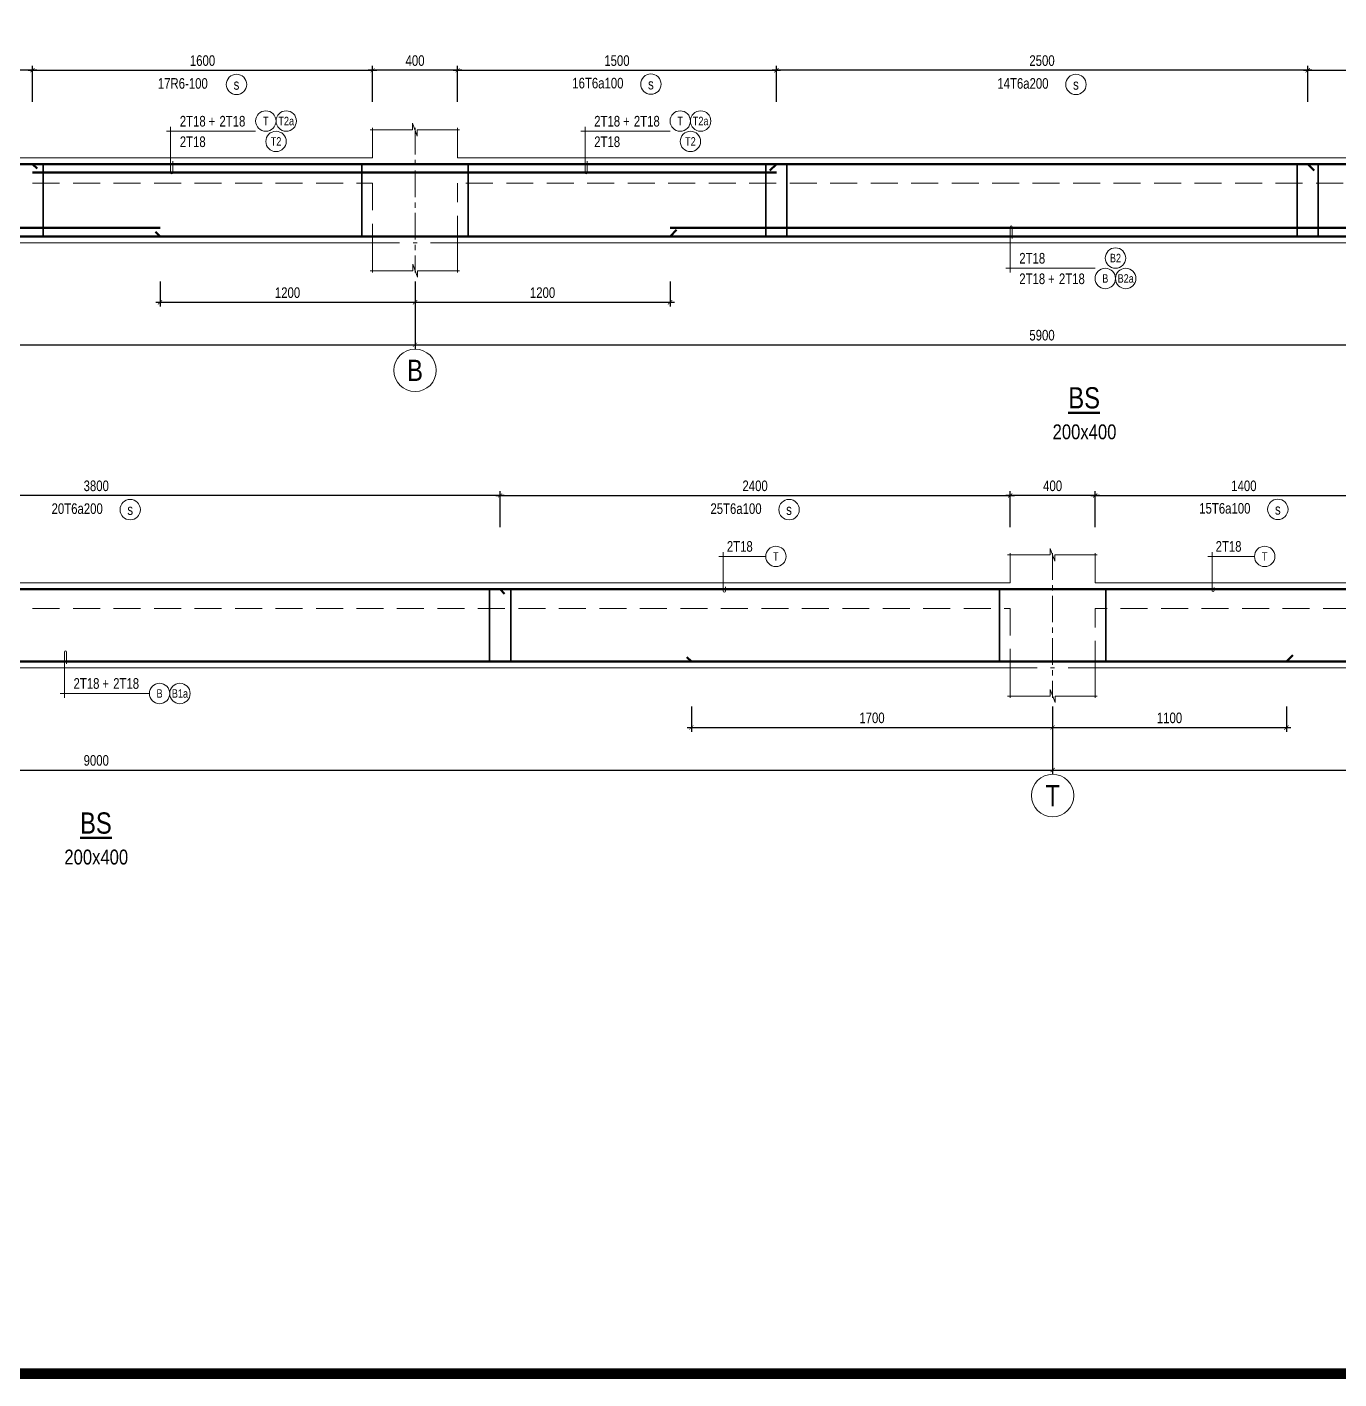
# Model space of a CAD drawing. Header units: millimetres. Extents: x 925681 to 1410834, y 71669 to 296428.
# Drawn here: x 1040936 to 1047109, y 255104 to 261463 of the extents above; entities that cross this region are included whole.
import ezdxf
from ezdxf.enums import TextEntityAlignment as Align

# ---------------------------------------------------------------- set-up
doc = ezdxf.new("R2010")
doc.units = ezdxf.units.MM
doc.header["$LTSCALE"] = 100
doc.linetypes.add('CENTER', pattern=[2, 1.25, -0.25, 0.25, -0.25])
doc.linetypes.add('HIDDEN', pattern=[9.525, 6.35, -3.175])
for name, color, linetype, lineweight in [('Ap0101_grid', 145, 'CENTER', 18), ('Ap0102_dim', 145, 'Continuous', 25), ('Ap0104_leader', 145, 'Continuous', 25), ('Ap0201_T', 253, 'Continuous', 50), ('Ap0205_T', 253, 'Continuous', 50), ('Ap0308_PHS', 2, 'HIDDEN', 18), ('Ap0310_PSS', 130, 'Continuous', 18), ('Ap0314_Kh', 253, 'Continuous', 15), ('Ap0401_Reinf', 1, 'Continuous', 50), ('Ap0402_Reinf.S', 6, 'Continuous', 35), ('Ap0403_RT', 40, 'Continuous', 25)]:
    doc.layers.add(name, color=color, linetype=linetype, lineweight=lineweight)
doc.styles.add('Ap', font='1.shx', dxfattribs={"width": 0.8})
doc.styles.add('Ap_Vni-helve', font='', dxfattribs={"width": 0.8, "height": 1})
doc.styles.add('Fosup_text ghi chu', font='1.shx', dxfattribs={"width": 0.8, "height": 250})
doc.styles.add('Text Chuan', font='1.shx', dxfattribs={"width": 0.8})
doc.styles.get('Ap_Vni-helve').set_extended_font_data('VNI-Helve')
doc.dimstyles.new('Ap_Model-20', dxfattribs={"dimscale": 100, "dimtxt": 0.5, "dimasz": 0.2, "dimexe": 0.2, "dimexo": 0.2, "dimgap": 0.2, "dimtad": 1, "dimdec": 0, "dimzin": 3, "dimdsep": 46, "dimtxsty": 'Ap', "dimblk": 'ARCHTICK', "dimcen": 0.2, "dimdle": 0.2, "dimclrd": 256, "dimclre": 256, "dimclrt": 7, "dimazin": 2, "dimtfac": 100, "dimtdec": 0, "dimtix": 1, "dimtmove": 2, "dimatfit": 2, "dimldrblk": 'ARCHTICK', "dimfxl": 1, "dimtolj": 1, "dimtzin": 0, "dimlwd": -1, "dimlwe": -1, "dimarcsym": 0})

# ---------------------------------------------------------------- blocks, each defined once
blk = doc.blocks.new('_ArchTick')
at = {"color": 0, "linetype": 'ByBlock', "const_width": 0.15}
blk.add_lwpolyline([(-0.5, -0.5), (0.5, 0.5)], dxfattribs=at)
blk = doc.blocks.new('*D209')
at = {"layer": 'Ap0102_dim', "transparency": 16777216}
for p, q in [((0, -181.8), (0, -500)), ((6000, -181.8), (6000, -500)), ((-20, -480), (6020, -480))]:
    blk.add_line(p, q, dxfattribs=at)
at = {"layer": 'Defpoints', "color": 0, "transparency": 16777216}
for p in [(0, -161.8), (6000, -161.8), (6000, -480)]:
    blk.add_point(p, dxfattribs=at)
at = {"layer": 'Ap0102_dim', "transparency": 16777216, "xscale": 20, "yscale": 20, "zscale": 20, "rotation": 180}
blk.add_blockref('_ArchTick', (0, -480), dxfattribs=at)
at = {"layer": 'Ap0102_dim', "transparency": 16777216, "xscale": 20, "yscale": 20, "zscale": 20}
blk.add_blockref('_ArchTick', (6000, -480), dxfattribs=at)
at = {"layer": 'Ap0102_dim', "color": 7, "transparency": 16777216, "insert": (3000, -435), "char_height": 50, "attachment_point": 5, "style": 'Ap'}
blk.add_mtext('\\A1;6000', dxfattribs=at)
blk = doc.blocks.new('*D211')
at = {"layer": 'Ap0102_dim', "transparency": 16777216}
for p, q in [((4800, -181.8), (4800, -300)), ((6000, -181.8), (6000, -300)), ((4780, -280), (6020, -280))]:
    blk.add_line(p, q, dxfattribs=at)
at = {"layer": 'Defpoints', "color": 0, "transparency": 16777216}
for p in [(4800, -161.8), (6000, -161.8), (6000, -280)]:
    blk.add_point(p, dxfattribs=at)
at = {"layer": 'Ap0102_dim', "transparency": 16777216, "xscale": 20, "yscale": 20, "zscale": 20, "rotation": 180}
blk.add_blockref('_ArchTick', (4800, -280), dxfattribs=at)
at = {"layer": 'Ap0102_dim', "transparency": 16777216, "xscale": 20, "yscale": 20, "zscale": 20}
blk.add_blockref('_ArchTick', (6000, -280), dxfattribs=at)
at = {"layer": 'Ap0102_dim', "color": 7, "transparency": 16777216, "insert": (5400, -235), "char_height": 50, "attachment_point": 5, "style": 'Ap'}
blk.add_mtext('\\A1;1200', dxfattribs=at)
blk = doc.blocks.new('*D212')
at = {"layer": 'Ap0102_dim', "transparency": 16777216}
for p, q in [((4200, 662.7), (4200, 831.4)), ((5800, 662.7), (5800, 831.4)), ((4180, 811.4), (5820, 811.4))]:
    blk.add_line(p, q, dxfattribs=at)
at = {"layer": 'Defpoints', "color": 0, "transparency": 16777216}
for p in [(5800, 811.4), (4200, 642.7), (5800, 642.7)]:
    blk.add_point(p, dxfattribs=at)
at = {"layer": 'Ap0102_dim', "transparency": 16777216, "xscale": 20, "yscale": 20, "zscale": 20, "rotation": 180}
blk.add_blockref('_ArchTick', (4200, 811.4), dxfattribs=at)
at = {"layer": 'Ap0102_dim', "transparency": 16777216, "xscale": 20, "yscale": 20, "zscale": 20}
blk.add_blockref('_ArchTick', (5800, 811.4), dxfattribs=at)
at = {"layer": 'Ap0102_dim', "color": 7, "transparency": 16777216, "insert": (5000, 856.4), "char_height": 50, "attachment_point": 5, "style": 'Ap'}
blk.add_mtext('\\A1;1600', dxfattribs=at)
blk = doc.blocks.new('*D214')
at = {"layer": 'Ap0102_dim', "transparency": 16777216}
for p, q in [((5800, 662.7), (5800, 831.4)), ((6200, 662.7), (6200, 831.4)), ((6220, 811.4), (5780, 811.4))]:
    blk.add_line(p, q, dxfattribs=at)
at = {"layer": 'Defpoints', "color": 0, "transparency": 16777216}
for p in [(5800, 811.4), (5800, 642.7), (6200, 642.7)]:
    blk.add_point(p, dxfattribs=at)
at = {"layer": 'Ap0102_dim', "transparency": 16777216, "xscale": 20, "yscale": 20, "zscale": 20, "rotation": 180}
blk.add_blockref('_ArchTick', (5800, 811.4), dxfattribs=at)
at = {"layer": 'Ap0102_dim', "transparency": 16777216, "xscale": 20, "yscale": 20, "zscale": 20}
blk.add_blockref('_ArchTick', (6200, 811.4), dxfattribs=at)
at = {"layer": 'Ap0102_dim', "color": 7, "transparency": 16777216, "insert": (6000, 856.4), "char_height": 50, "attachment_point": 5, "style": 'Ap'}
blk.add_mtext('\\A1;400', dxfattribs=at)
blk = doc.blocks.new('*D216')
at = {"layer": 'Ap0102_dim', "transparency": 16777216}
for p, q in [((1800, 662.7), (1800, 831.4)), ((4200, 662.7), (4200, 831.4)), ((4220, 811.4), (1780, 811.4))]:
    blk.add_line(p, q, dxfattribs=at)
at = {"layer": 'Defpoints', "color": 0, "transparency": 16777216}
for p in [(1800, 811.4), (1800, 642.7), (4200, 642.7)]:
    blk.add_point(p, dxfattribs=at)
at = {"layer": 'Ap0102_dim', "transparency": 16777216, "xscale": 20, "yscale": 20, "zscale": 20, "rotation": 180}
blk.add_blockref('_ArchTick', (1800, 811.4), dxfattribs=at)
at = {"layer": 'Ap0102_dim', "transparency": 16777216, "xscale": 20, "yscale": 20, "zscale": 20}
blk.add_blockref('_ArchTick', (4200, 811.4), dxfattribs=at)
at = {"layer": 'Ap0102_dim', "color": 7, "transparency": 16777216, "insert": (3000, 856.4), "char_height": 50, "attachment_point": 5, "style": 'Ap'}
blk.add_mtext('\\A1;2400', dxfattribs=at)
blk = doc.blocks.new('TEXT TRUC')
at = {"layer": 'Ap0314_Kh'}
blk.add_circle((0, -100), 100, dxfattribs=at)
at = {"layer": 'Ap0314_Kh', "style": 'Ap_Vni-helve', "width": 0.8}
blk.add_attdef('A', text='', height=100, dxfattribs=at).set_placement((0, -100), align=Align.MIDDLE)
blk = doc.blocks.new('str3')
at = {"layer": 'Ap0314_Kh', "color": 145}
blk.add_circle((159.7, -75.3), 48, dxfattribs=at)
at = {"layer": 'Ap0314_Kh', "color": 141, "style": 'Text Chuan', "width": 0.8}
blk.add_attdef('T1', text='', height=50, dxfattribs=at).set_placement((159.7, -75.3), align=Align.MIDDLE_CENTER)
at = {"layer": 'Ap0403_RT', "style": 'Fosup_text ghi chu', "width": 0.8}
blk.add_attdef('STI', (-210.2, -95.6), '', height=50, dxfattribs=at)
blk = doc.blocks.new('T3T4')
at = {"layer": 'Ap0104_leader', "lineweight": 13}
blk.add_line((-20, 174.6), (399.8, 174.6), dxfattribs=at)
blk.add_lwpolyline([(10, 34.5), (10, -20.5, -1), (0, -20.5), (0, 195)], format="xyb", dxfattribs=at)
at = {"layer": 'Ap0314_Kh', "color": 145}
for centre in [(447.8, 222.6), (543.8, 222.6), (495.8, 126.6)]:
    blk.add_circle(centre, 48, dxfattribs=at)
at = {"layer": 'Ap0314_Kh', "color": 141, "style": 'Text Chuan', "width": 0.8}
for tag, p in [('T1', (447.8, 222.6)), ('T2', (543.8, 222.6)), ('T3', (495.8, 126.6))]:
    blk.add_attdef(tag, text='', height=40, dxfattribs=at).set_placement(p, align=Align.MIDDLE_CENTER)
at = {"layer": 'Ap0403_RT', "style": 'Fosup_text ghi chu', "width": 0.8}
blk.add_text('+', height=50, dxfattribs=at).set_placement((178.6, 196.2))
for tag, p in [('1', (164.9, 196.7)), ('3', (164.9, 100.1))]:
    blk.add_attdef(tag, text='', height=50, dxfattribs=at).set_placement(p, align=Align.RIGHT)
blk.add_attdef('2', (229.6, 196.7), '', height=50, dxfattribs=at)
blk = doc.blocks.new('*D160')
at = {"layer": 'Ap0102_dim', "transparency": 16777216}
for p, q in [((-289.6, -181.8), (-289.6, -500)), ((5610.4, -181.8), (5610.4, -500)), ((-309.6, -480), (5630.4, -480))]:
    blk.add_line(p, q, dxfattribs=at)
at = {"layer": 'Defpoints', "color": 0, "transparency": 16777216}
for p in [(-289.6, -161.8), (5610.4, -161.8), (5610.4, -480)]:
    blk.add_point(p, dxfattribs=at)
at = {"layer": 'Ap0102_dim', "transparency": 16777216, "xscale": 20, "yscale": 20, "zscale": 20, "rotation": 180}
blk.add_blockref('_ArchTick', (-289.6, -480), dxfattribs=at)
at = {"layer": 'Ap0102_dim', "transparency": 16777216, "xscale": 20, "yscale": 20, "zscale": 20}
blk.add_blockref('_ArchTick', (5610.4, -480), dxfattribs=at)
at = {"layer": 'Ap0102_dim', "color": 7, "transparency": 16777216, "insert": (2660.4, -435), "char_height": 50, "attachment_point": 5, "style": 'Ap'}
blk.add_mtext('\\A1;5900', dxfattribs=at)
blk = doc.blocks.new('*D161')
at = {"layer": 'Ap0102_dim', "transparency": 16777216}
for p, q in [((-89.6, 662.7), (-89.6, 831.4)), ((1410.4, 662.7), (1410.4, 831.4)), ((-109.6, 811.4), (1430.4, 811.4))]:
    blk.add_line(p, q, dxfattribs=at)
at = {"layer": 'Defpoints', "color": 0, "transparency": 16777216}
for p in [(1410.4, 811.4), (-89.6, 642.7), (1410.4, 642.7)]:
    blk.add_point(p, dxfattribs=at)
at = {"layer": 'Ap0102_dim', "transparency": 16777216, "xscale": 20, "yscale": 20, "zscale": 20, "rotation": 180}
blk.add_blockref('_ArchTick', (-89.6, 811.4), dxfattribs=at)
at = {"layer": 'Ap0102_dim', "transparency": 16777216, "xscale": 20, "yscale": 20, "zscale": 20}
blk.add_blockref('_ArchTick', (1410.4, 811.4), dxfattribs=at)
at = {"layer": 'Ap0102_dim', "color": 7, "transparency": 16777216, "insert": (660.4, 856.4), "char_height": 50, "attachment_point": 5, "style": 'Ap'}
blk.add_mtext('\\A1;1500', dxfattribs=at)
blk = doc.blocks.new('*D163')
at = {"layer": 'Ap0102_dim', "transparency": 16777216}
for p, q in [((3910.4, 662.7), (3910.4, 831.4)), ((5410.4, 662.7), (5410.4, 831.4)), ((3890.4, 811.4), (5430.4, 811.4))]:
    blk.add_line(p, q, dxfattribs=at)
at = {"layer": 'Defpoints', "color": 0, "transparency": 16777216}
for p in [(5410.4, 811.4), (3910.4, 642.7), (5410.4, 642.7)]:
    blk.add_point(p, dxfattribs=at)
at = {"layer": 'Ap0102_dim', "transparency": 16777216, "xscale": 20, "yscale": 20, "zscale": 20, "rotation": 180}
blk.add_blockref('_ArchTick', (3910.4, 811.4), dxfattribs=at)
at = {"layer": 'Ap0102_dim', "transparency": 16777216, "xscale": 20, "yscale": 20, "zscale": 20}
blk.add_blockref('_ArchTick', (5410.4, 811.4), dxfattribs=at)
at = {"layer": 'Ap0102_dim', "color": 7, "transparency": 16777216, "insert": (4660.4, 856.4), "char_height": 50, "attachment_point": 5, "style": 'Ap'}
blk.add_mtext('\\A1;1500', dxfattribs=at)
blk = doc.blocks.new('*D164')
at = {"layer": 'Ap0102_dim', "transparency": 16777216}
for p, q in [((-289.6, -181.8), (-289.6, -300)), ((910.4, -181.8), (910.4, -300)), ((-309.6, -280), (930.4, -280))]:
    blk.add_line(p, q, dxfattribs=at)
at = {"layer": 'Defpoints', "color": 0, "transparency": 16777216}
for p in [(-289.6, -161.8), (910.4, -161.8), (910.4, -280)]:
    blk.add_point(p, dxfattribs=at)
at = {"layer": 'Ap0102_dim', "transparency": 16777216, "xscale": 20, "yscale": 20, "zscale": 20, "rotation": 180}
blk.add_blockref('_ArchTick', (-289.6, -280), dxfattribs=at)
at = {"layer": 'Ap0102_dim', "transparency": 16777216, "xscale": 20, "yscale": 20, "zscale": 20}
blk.add_blockref('_ArchTick', (910.4, -280), dxfattribs=at)
at = {"layer": 'Ap0102_dim', "color": 7, "transparency": 16777216, "insert": (310.4, -235), "char_height": 50, "attachment_point": 5, "style": 'Ap'}
blk.add_mtext('\\A1;1200', dxfattribs=at)
blk = doc.blocks.new('*D166')
at = {"layer": 'Ap0102_dim', "transparency": 16777216}
for p, q in [((1410.4, 662.7), (1410.4, 831.4)), ((3910.4, 662.7), (3910.4, 831.4)), ((3930.4, 811.4), (1390.4, 811.4))]:
    blk.add_line(p, q, dxfattribs=at)
at = {"layer": 'Defpoints', "color": 0, "transparency": 16777216}
for p in [(1410.4, 811.4), (1410.4, 642.7), (3910.4, 642.7)]:
    blk.add_point(p, dxfattribs=at)
at = {"layer": 'Ap0102_dim', "transparency": 16777216, "xscale": 20, "yscale": 20, "zscale": 20, "rotation": 180}
blk.add_blockref('_ArchTick', (1410.4, 811.4), dxfattribs=at)
at = {"layer": 'Ap0102_dim', "transparency": 16777216, "xscale": 20, "yscale": 20, "zscale": 20}
blk.add_blockref('_ArchTick', (3910.4, 811.4), dxfattribs=at)
at = {"layer": 'Ap0102_dim', "color": 7, "transparency": 16777216, "insert": (2660.4, 856.4), "char_height": 50, "attachment_point": 5, "style": 'Ap'}
blk.add_mtext('\\A1;2500', dxfattribs=at)
blk = doc.blocks.new('Tieude')
at = {"layer": 'Ap0201_T', "style": 'Ap_Vni-helve', "width": 0.8}
for p in [(298.2, 1600), (298.2, 400)]:
    blk.add_attdef('A', text='', height=800, dxfattribs=at).set_placement(p, align=Align.MIDDLE)
blk = doc.blocks.new('str1')
at = {"layer": 'Ap0314_Kh', "color": 145}
blk.add_circle((159.7, -73.9), 48, dxfattribs=at)
at = {"layer": 'Ap0314_Kh', "color": 141, "style": 'Text Chuan', "width": 0.8}
blk.add_attdef('T1', text='', height=50, dxfattribs=at).set_placement((159.7, -73.9), align=Align.MIDDLE_CENTER)
at = {"layer": 'Ap0403_RT', "style": 'Fosup_text ghi chu', "width": 0.8}
blk.add_attdef('STI', (-210.2, -94.1), '', height=50, dxfattribs=at)
blk = doc.blocks.new('str2')
at = {"layer": 'Ap0314_Kh', "color": 145}
blk.add_circle((159.7, -75.3), 48, dxfattribs=at)
at = {"layer": 'Ap0314_Kh', "color": 141, "style": 'Text Chuan', "width": 0.8}
blk.add_attdef('T1', text='', height=50, dxfattribs=at).set_placement((159.7, -75.3), align=Align.MIDDLE_CENTER)
at = {"layer": 'Ap0403_RT', "style": 'Fosup_text ghi chu', "width": 0.8}
blk.add_attdef('STI', (-210.2, -95.6), '', height=50, dxfattribs=at)
blk = doc.blocks.new('T1T4')
at = {"layer": 'Ap0104_leader', "lineweight": 13}
blk.add_line((-20, 174.6), (399.8, 174.6), dxfattribs=at)
blk.add_lwpolyline([(10, 34.5), (10, -20.5, -1), (0, -20.5), (0, 195)], format="xyb", dxfattribs=at)
at = {"layer": 'Ap0314_Kh', "color": 145}
for centre in [(447.8, 222.6), (543.8, 222.6), (495.8, 126.6)]:
    blk.add_circle(centre, 48, dxfattribs=at)
at = {"layer": 'Ap0314_Kh', "color": 141, "style": 'Text Chuan', "width": 0.8}
for tag, p in [('T1', (447.8, 222.6)), ('T2', (543.8, 222.6)), ('T3', (495.8, 126.6))]:
    blk.add_attdef(tag, text='', height=40, dxfattribs=at).set_placement(p, align=Align.MIDDLE_CENTER)
at = {"layer": 'Ap0403_RT', "style": 'Fosup_text ghi chu', "width": 0.8}
blk.add_text('+', height=50, dxfattribs=at).set_placement((178.6, 196.2))
for tag, p in [('1', (164.9, 196.7)), ('3', (164.9, 100.1))]:
    blk.add_attdef(tag, text='', height=50, dxfattribs=at).set_placement(p, align=Align.RIGHT)
blk.add_attdef('2', (229.6, 196.7), '', height=50, dxfattribs=at)
blk = doc.blocks.new('B2B4')
at = {"layer": 'Ap0104_leader', "lineweight": 13}
blk.add_line((-20, 0), (399.8, 0), dxfattribs=at)
blk.add_lwpolyline([(10, 140.1), (10, 195.1, 1), (0, 195.1), (0, -20.4)], format="xyb", dxfattribs=at)
at = {"layer": 'Ap0314_Kh', "color": 145}
for centre in [(495.8, 48), (447.8, -48), (543.8, -48)]:
    blk.add_circle(centre, 48, dxfattribs=at)
at = {"layer": 'Ap0314_Kh', "color": 141, "style": 'Text Chuan', "width": 0.8}
for tag, p in [('B3', (495.8, 48)), ('B1', (447.8, -48)), ('B2', (543.8, -48))]:
    blk.add_attdef(tag, text='', height=40, dxfattribs=at).set_placement(p, align=Align.MIDDLE_CENTER)
at = {"layer": 'Ap0403_RT', "style": 'Fosup_text ghi chu', "width": 0.8}
blk.add_text('+', height=50, dxfattribs=at).set_placement((178.6, -75.1))
for tag, p in [('3', (164.9, 22.1)), ('1', (164.9, -74.5))]:
    blk.add_attdef(tag, text='', height=50, dxfattribs=at).set_placement(p, align=Align.RIGHT)
blk.add_attdef('2', (229.6, -74.5), '', height=50, dxfattribs=at)
blk = doc.blocks.new('*D219')
at = {"layer": 'Ap0102_dim', "transparency": 16777216}
for p, q in [((0, -181.8), (0, -500)), ((9000, -181.8), (9000, -500)), ((-20, -480), (9020, -480))]:
    blk.add_line(p, q, dxfattribs=at)
at = {"layer": 'Defpoints', "color": 0, "transparency": 16777216}
for p in [(0, -161.8), (9000, -161.8), (9000, -480)]:
    blk.add_point(p, dxfattribs=at)
at = {"layer": 'Ap0102_dim', "transparency": 16777216, "xscale": 20, "yscale": 20, "zscale": 20, "rotation": 180}
blk.add_blockref('_ArchTick', (0, -480), dxfattribs=at)
at = {"layer": 'Ap0102_dim', "transparency": 16777216, "xscale": 20, "yscale": 20, "zscale": 20}
blk.add_blockref('_ArchTick', (9000, -480), dxfattribs=at)
at = {"layer": 'Ap0102_dim', "color": 7, "transparency": 16777216, "insert": (4500, -435), "char_height": 50, "attachment_point": 5, "style": 'Ap'}
blk.add_mtext('\\A1;9000', dxfattribs=at)
blk = doc.blocks.new('*D221')
at = {"layer": 'Ap0102_dim', "transparency": 16777216}
for p, q in [((7300, -181.8), (7300, -300)), ((9000, -181.8), (9000, -300)), ((7280, -280), (9020, -280))]:
    blk.add_line(p, q, dxfattribs=at)
at = {"layer": 'Defpoints', "color": 0, "transparency": 16777216}
for p in [(7300, -161.8), (9000, -161.8), (9000, -280)]:
    blk.add_point(p, dxfattribs=at)
at = {"layer": 'Ap0102_dim', "transparency": 16777216, "xscale": 20, "yscale": 20, "zscale": 20, "rotation": 180}
blk.add_blockref('_ArchTick', (7300, -280), dxfattribs=at)
at = {"layer": 'Ap0102_dim', "transparency": 16777216, "xscale": 20, "yscale": 20, "zscale": 20}
blk.add_blockref('_ArchTick', (9000, -280), dxfattribs=at)
at = {"layer": 'Ap0102_dim', "color": 7, "transparency": 16777216, "insert": (8150, -235), "char_height": 50, "attachment_point": 5, "style": 'Ap'}
blk.add_mtext('\\A1;1700', dxfattribs=at)
blk = doc.blocks.new('*D222')
at = {"layer": 'Ap0102_dim', "transparency": 16777216}
for p, q in [((6400, 662.7), (6400, 831.4)), ((8800, 662.7), (8800, 831.4)), ((6380, 811.4), (8820, 811.4))]:
    blk.add_line(p, q, dxfattribs=at)
at = {"layer": 'Defpoints', "color": 0, "transparency": 16777216}
for p in [(8800, 811.4), (6400, 642.7), (8800, 642.7)]:
    blk.add_point(p, dxfattribs=at)
at = {"layer": 'Ap0102_dim', "transparency": 16777216, "xscale": 20, "yscale": 20, "zscale": 20, "rotation": 180}
blk.add_blockref('_ArchTick', (6400, 811.4), dxfattribs=at)
at = {"layer": 'Ap0102_dim', "transparency": 16777216, "xscale": 20, "yscale": 20, "zscale": 20}
blk.add_blockref('_ArchTick', (8800, 811.4), dxfattribs=at)
at = {"layer": 'Ap0102_dim', "color": 7, "transparency": 16777216, "insert": (7600, 856.4), "char_height": 50, "attachment_point": 5, "style": 'Ap'}
blk.add_mtext('\\A1;2400', dxfattribs=at)
blk = doc.blocks.new('*D224')
at = {"layer": 'Ap0102_dim', "transparency": 16777216}
for p, q in [((8800, 662.7), (8800, 831.4)), ((9200, 662.7), (9200, 831.4)), ((9220, 811.4), (8780, 811.4))]:
    blk.add_line(p, q, dxfattribs=at)
at = {"layer": 'Defpoints', "color": 0, "transparency": 16777216}
for p in [(8800, 811.4), (8800, 642.7), (9200, 642.7)]:
    blk.add_point(p, dxfattribs=at)
at = {"layer": 'Ap0102_dim', "transparency": 16777216, "xscale": 20, "yscale": 20, "zscale": 20, "rotation": 180}
blk.add_blockref('_ArchTick', (8800, 811.4), dxfattribs=at)
at = {"layer": 'Ap0102_dim', "transparency": 16777216, "xscale": 20, "yscale": 20, "zscale": 20}
blk.add_blockref('_ArchTick', (9200, 811.4), dxfattribs=at)
at = {"layer": 'Ap0102_dim', "color": 7, "transparency": 16777216, "insert": (9000, 856.4), "char_height": 50, "attachment_point": 5, "style": 'Ap'}
blk.add_mtext('\\A1;400', dxfattribs=at)
blk = doc.blocks.new('*D226')
at = {"layer": 'Ap0102_dim', "transparency": 16777216}
for p, q in [((2600, 662.7), (2600, 831.4)), ((6400, 662.7), (6400, 831.4)), ((6420, 811.4), (2580, 811.4))]:
    blk.add_line(p, q, dxfattribs=at)
at = {"layer": 'Defpoints', "color": 0, "transparency": 16777216}
for p in [(2600, 811.4), (2600, 642.7), (6400, 642.7)]:
    blk.add_point(p, dxfattribs=at)
at = {"layer": 'Ap0102_dim', "transparency": 16777216, "xscale": 20, "yscale": 20, "zscale": 20, "rotation": 180}
blk.add_blockref('_ArchTick', (2600, 811.4), dxfattribs=at)
at = {"layer": 'Ap0102_dim', "transparency": 16777216, "xscale": 20, "yscale": 20, "zscale": 20}
blk.add_blockref('_ArchTick', (6400, 811.4), dxfattribs=at)
at = {"layer": 'Ap0102_dim', "color": 7, "transparency": 16777216, "insert": (4500, 856.4), "char_height": 50, "attachment_point": 5, "style": 'Ap'}
blk.add_mtext('\\A1;3800', dxfattribs=at)
blk = doc.blocks.new('T3T1')
at = {"layer": 'Ap0104_leader', "lineweight": 13}
for p, q in [((0, 11.8), (0, 195)), ((-20, 174.6), (199.9, 174.6)), ((10, 32.4), (10, 11.8))]:
    blk.add_line(p, q, dxfattribs=at)
blk.add_arc((5, 11.8), 5, 180, 0, dxfattribs=at)
at = {"layer": 'Ap0314_Kh', "color": 145}
blk.add_circle((247.9, 174.6), 48, dxfattribs=at)
at = {"layer": 'Ap0314_Kh', "color": 141, "style": 'Text Chuan', "width": 0.8}
blk.add_attdef('T1', text='', height=40, dxfattribs=at).set_placement((247.9, 174.6), align=Align.MIDDLE_CENTER)
at = {"layer": 'Ap0403_RT', "style": 'Fosup_text ghi chu', "width": 0.8}
blk.add_attdef('1', (17, 196.7), '', height=50, dxfattribs=at)
blk = doc.blocks.new('B2B3')
at = {"layer": 'Ap0104_leader', "lineweight": 13}
blk.add_line((-20, 0), (399.8, 0), dxfattribs=at)
blk.add_lwpolyline([(10, 140.1), (10, 195.1, 1), (0, 195.1), (0, -20.4)], format="xyb", dxfattribs=at)
at = {"layer": 'Ap0314_Kh', "color": 145}
for centre in [(447.8, 0), (543.8, 0)]:
    blk.add_circle(centre, 48, dxfattribs=at)
at = {"layer": 'Ap0314_Kh', "color": 141, "style": 'Text Chuan', "width": 0.8}
for tag, p in [('B1', (447.8, 0)), ('B2', (543.8, 0))]:
    blk.add_attdef(tag, text='', height=40, dxfattribs=at).set_placement(p, align=Align.MIDDLE_CENTER)
at = {"layer": 'Ap0403_RT', "style": 'Fosup_text ghi chu', "width": 0.8}
blk.add_text('+', height=50, dxfattribs=at).set_placement((178.6, 21.5))
blk.add_attdef('1', text='', height=50, dxfattribs=at).set_placement((164.9, 22.1), align=Align.RIGHT)
blk.add_attdef('2', (229.6, 22.1), '', height=50, dxfattribs=at)
blk = doc.blocks.new('*D168')
at = {"layer": 'Ap0102_dim', "transparency": 16777216}
for p, q in [((-289.6, -181.8), (-289.6, -500)), ((5310.4, -181.8), (5310.4, -500)), ((-309.6, -480), (5330.4, -480))]:
    blk.add_line(p, q, dxfattribs=at)
at = {"layer": 'Defpoints', "color": 0, "transparency": 16777216}
for p in [(-289.6, -161.8), (5310.4, -161.8), (5310.4, -480)]:
    blk.add_point(p, dxfattribs=at)
at = {"layer": 'Ap0102_dim', "transparency": 16777216, "xscale": 20, "yscale": 20, "zscale": 20, "rotation": 180}
blk.add_blockref('_ArchTick', (-289.6, -480), dxfattribs=at)
at = {"layer": 'Ap0102_dim', "transparency": 16777216, "xscale": 20, "yscale": 20, "zscale": 20}
blk.add_blockref('_ArchTick', (5310.4, -480), dxfattribs=at)
at = {"layer": 'Ap0102_dim', "color": 7, "transparency": 16777216, "insert": (2510.4, -435), "char_height": 50, "attachment_point": 5, "style": 'Ap'}
blk.add_mtext('\\A1;5600', dxfattribs=at)
blk = doc.blocks.new('*D169')
at = {"layer": 'Ap0102_dim', "transparency": 16777216}
for p, q in [((-89.6, 662.7), (-89.6, 831.4)), ((1310.4, 662.7), (1310.4, 831.4)), ((-109.6, 811.4), (1330.4, 811.4))]:
    blk.add_line(p, q, dxfattribs=at)
at = {"layer": 'Defpoints', "color": 0, "transparency": 16777216}
for p in [(1310.4, 811.4), (-89.6, 642.7), (1310.4, 642.7)]:
    blk.add_point(p, dxfattribs=at)
at = {"layer": 'Ap0102_dim', "transparency": 16777216, "xscale": 20, "yscale": 20, "zscale": 20, "rotation": 180}
blk.add_blockref('_ArchTick', (-89.6, 811.4), dxfattribs=at)
at = {"layer": 'Ap0102_dim', "transparency": 16777216, "xscale": 20, "yscale": 20, "zscale": 20}
blk.add_blockref('_ArchTick', (1310.4, 811.4), dxfattribs=at)
at = {"layer": 'Ap0102_dim', "color": 7, "transparency": 16777216, "insert": (610.4, 856.4), "char_height": 50, "attachment_point": 5, "style": 'Ap'}
blk.add_mtext('\\A1;1400', dxfattribs=at)
blk = doc.blocks.new('*D170')
at = {"layer": 'Ap0102_dim', "transparency": 16777216}
for p, q in [((4210.4, -181.8), (4210.4, -300)), ((5310.4, -181.8), (5310.4, -300)), ((4190.4, -280), (5330.4, -280))]:
    blk.add_line(p, q, dxfattribs=at)
at = {"layer": 'Defpoints', "color": 0, "transparency": 16777216}
for p in [(4210.4, -161.8), (5310.4, -161.8), (5310.4, -280)]:
    blk.add_point(p, dxfattribs=at)
at = {"layer": 'Ap0102_dim', "transparency": 16777216, "xscale": 20, "yscale": 20, "zscale": 20, "rotation": 180}
blk.add_blockref('_ArchTick', (4210.4, -280), dxfattribs=at)
at = {"layer": 'Ap0102_dim', "transparency": 16777216, "xscale": 20, "yscale": 20, "zscale": 20}
blk.add_blockref('_ArchTick', (5310.4, -280), dxfattribs=at)
at = {"layer": 'Ap0102_dim', "color": 7, "transparency": 16777216, "insert": (4760.4, -235), "char_height": 50, "attachment_point": 5, "style": 'Ap'}
blk.add_mtext('\\A1;1100', dxfattribs=at)
blk = doc.blocks.new('*D171')
at = {"layer": 'Ap0102_dim', "transparency": 16777216}
for p, q in [((3710.4, 662.7), (3710.4, 831.4)), ((5110.4, 662.7), (5110.4, 831.4)), ((3690.4, 811.4), (5130.4, 811.4))]:
    blk.add_line(p, q, dxfattribs=at)
at = {"layer": 'Defpoints', "color": 0, "transparency": 16777216}
for p in [(5110.4, 811.4), (3710.4, 642.7), (5110.4, 642.7)]:
    blk.add_point(p, dxfattribs=at)
at = {"layer": 'Ap0102_dim', "transparency": 16777216, "xscale": 20, "yscale": 20, "zscale": 20, "rotation": 180}
blk.add_blockref('_ArchTick', (3710.4, 811.4), dxfattribs=at)
at = {"layer": 'Ap0102_dim', "transparency": 16777216, "xscale": 20, "yscale": 20, "zscale": 20}
blk.add_blockref('_ArchTick', (5110.4, 811.4), dxfattribs=at)
at = {"layer": 'Ap0102_dim', "color": 7, "transparency": 16777216, "insert": (4410.4, 856.4), "char_height": 50, "attachment_point": 5, "style": 'Ap'}
blk.add_mtext('\\A1;1400', dxfattribs=at)
blk = doc.blocks.new('*D172')
at = {"layer": 'Ap0102_dim', "transparency": 16777216}
for p, q in [((-289.6, -181.8), (-289.6, -300)), ((810.4, -181.8), (810.4, -300)), ((-309.6, -280), (830.4, -280))]:
    blk.add_line(p, q, dxfattribs=at)
at = {"layer": 'Defpoints', "color": 0, "transparency": 16777216}
for p in [(-289.6, -161.8), (810.4, -161.8), (810.4, -280)]:
    blk.add_point(p, dxfattribs=at)
at = {"layer": 'Ap0102_dim', "transparency": 16777216, "xscale": 20, "yscale": 20, "zscale": 20, "rotation": 180}
blk.add_blockref('_ArchTick', (-289.6, -280), dxfattribs=at)
at = {"layer": 'Ap0102_dim', "transparency": 16777216, "xscale": 20, "yscale": 20, "zscale": 20}
blk.add_blockref('_ArchTick', (810.4, -280), dxfattribs=at)
at = {"layer": 'Ap0102_dim', "color": 7, "transparency": 16777216, "insert": (260.4, -235), "char_height": 50, "attachment_point": 5, "style": 'Ap'}
blk.add_mtext('\\A1;1100', dxfattribs=at)
blk = doc.blocks.new('*D173')
at = {"layer": 'Ap0102_dim', "transparency": 16777216}
for p, q in [((5110.4, 662.7), (5110.4, 831.4)), ((5810.4, 662.7), (5810.4, 831.4)), ((5830.4, 811.4), (5090.4, 811.4))]:
    blk.add_line(p, q, dxfattribs=at)
at = {"layer": 'Defpoints', "color": 0, "transparency": 16777216}
for p in [(5110.4, 811.4), (5110.4, 642.7), (5810.4, 642.7)]:
    blk.add_point(p, dxfattribs=at)
at = {"layer": 'Ap0102_dim', "transparency": 16777216, "xscale": 20, "yscale": 20, "zscale": 20, "rotation": 180}
blk.add_blockref('_ArchTick', (5110.4, 811.4), dxfattribs=at)
at = {"layer": 'Ap0102_dim', "transparency": 16777216, "xscale": 20, "yscale": 20, "zscale": 20}
blk.add_blockref('_ArchTick', (5810.4, 811.4), dxfattribs=at)
at = {"layer": 'Ap0102_dim', "color": 7, "transparency": 16777216, "insert": (5460.4, 856.4), "char_height": 50, "attachment_point": 5, "style": 'Ap'}
blk.add_mtext('\\A1;700', dxfattribs=at)
blk = doc.blocks.new('*D174')
at = {"layer": 'Ap0102_dim', "transparency": 16777216}
for p, q in [((1310.4, 662.7), (1310.4, 831.4)), ((3710.4, 662.7), (3710.4, 831.4)), ((3730.4, 811.4), (1290.4, 811.4))]:
    blk.add_line(p, q, dxfattribs=at)
at = {"layer": 'Defpoints', "color": 0, "transparency": 16777216}
for p in [(1310.4, 811.4), (1310.4, 642.7), (3710.4, 642.7)]:
    blk.add_point(p, dxfattribs=at)
at = {"layer": 'Ap0102_dim', "transparency": 16777216, "xscale": 20, "yscale": 20, "zscale": 20, "rotation": 180}
blk.add_blockref('_ArchTick', (1310.4, 811.4), dxfattribs=at)
at = {"layer": 'Ap0102_dim', "transparency": 16777216, "xscale": 20, "yscale": 20, "zscale": 20}
blk.add_blockref('_ArchTick', (3710.4, 811.4), dxfattribs=at)
at = {"layer": 'Ap0102_dim', "color": 7, "transparency": 16777216, "insert": (2510.4, 856.4), "char_height": 50, "attachment_point": 5, "style": 'Ap'}
blk.add_mtext('\\A1;2400', dxfattribs=at)
blk = doc.blocks.new('T1T1')
at = {"layer": 'Ap0104_leader', "lineweight": 13}
blk.add_line((-20.1, 174.6), (199.7, 174.6), dxfattribs=at)
blk.add_lwpolyline([(9.9, 28.1), (9.9, 14.3, -1), (-0.1, 14.3), (-0.1, 195)], format="xyb", dxfattribs=at)
at = {"layer": 'Ap0314_Kh', "color": 145}
blk.add_circle((247.7, 174.6), 48, dxfattribs=at)
at = {"layer": 'Ap0314_Kh', "color": 141, "style": 'Text Chuan', "width": 0.8}
blk.add_attdef('T1', text='', height=40, dxfattribs=at).set_placement((247.7, 174.6), align=Align.MIDDLE_CENTER)
at = {"layer": 'Ap0403_RT', "style": 'Fosup_text ghi chu', "width": 0.8}
blk.add_attdef('1', (16.9, 196.7), '', height=50, dxfattribs=at)
blk = doc.blocks.new('*U208')
at = {"layer": 'Ap0101_grid'}
blk.add_line((6000, 540), (6000, -140), dxfattribs=at)
at = {"layer": 'Ap0308_PHS', "ltscale": 0.2}
for p, q in [((200, 280), (5800, 280)), ((5800, 280), (5800, 0)), ((5800, 0), (6000, 0))]:
    blk.add_line(p, q, dxfattribs=at)
at = {"layer": 'Ap0310_PSS'}
for p, q in [((5800, 540), (5800, 400)), ((6200, 540), (6200, 400)), ((200, 400), (5800, 400)), ((200, 0), (5800, 0)), ((5800, 0), (5800, -140)), ((6200, 0), (6200, -140))]:
    blk.add_line(p, q, dxfattribs=at)
at = {"layer": 'Ap0314_Kh'}
for points in [[(5788.3, 531.4), (5988.1, 531.4), (5988.1, 562.7), (6010.4, 502.1), (6010.4, 531.4), (6209.8, 531.4)], [(5788.3, -132.4), (5989, -132.4), (5989, -101.2), (6011.4, -161.8), (6011.4, -132.4), (6209.8, -132.4)]]:
    blk.add_lwpolyline(points, dxfattribs=at)
at = {"layer": 'Ap0401_Reinf'}
for p, q in [((4221.2, 348.8), (4200, 370)), ((4800, 30), (4778.8, 51.2))]:
    blk.add_line(p, q, dxfattribs=at)
for points in [[(6200, 370), (50, 370, 0.414214), (30, 350), (30, 55)], [(6200, 30), (110, 30, -0.414214), (90, 50), (90, 255)]]:
    blk.add_lwpolyline(points, format="xyb", dxfattribs=at)
for points in [[(6200, 330), (4200, 330)], [(4800, 70), (1200, 70)]]:
    blk.add_lwpolyline(points, dxfattribs=at)
at = {"layer": 'Ap0402_Reinf.S'}
for p, q in [((4250, 370), (4250, 30)), ((5750, 30), (5750, 370))]:
    blk.add_line(p, q, dxfattribs=at)
at = {"layer": 'Ap0102_dim'}
for base, p1, p2, picture, middle in [((1800, 811.4), (4200, 642.7), (1800, 642.7), '*D216', (3000, 856.4)), ((5800, 811.4), (6200, 642.7), (5800, 642.7), '*D214', (6000, 856.4))]:
    dim = blk.add_linear_dim(base=base, p1=p1, p2=p2, angle=180, dimstyle='Ap_Model-20', dxfattribs=at)
    dim.commit()
    dim.dimension.update_dxf_attribs({"geometry": picture, "text_midpoint": middle})
for base, p1, p2, picture, middle in [((5800, 811.4), (4200, 642.7), (5800, 642.7), '*D212', (5000, 856.4)), ((6000, -480), (0, -161.8), (6000, -161.8), '*D209', (3000, -435)), ((6000, -280), (4800, -161.8), (6000, -161.8), '*D211', (5400, -235))]:
    dim = blk.add_linear_dim(base=base, p1=p1, p2=p2, dimstyle='Ap_Model-20', dxfattribs=at)
    dim.commit()
    dim.dimension.update_dxf_attribs({"geometry": picture, "text_midpoint": middle})
blk = doc.blocks.new('*U159')
at = {"layer": 'Ap0308_PHS', "ltscale": 0.2}
for p, q in [((5410.4, 280), (-89.6, 280)), ((-89.6, 0), (-89.6, 280)), ((-89.6, 0), (-289.6, 0))]:
    blk.add_line(p, q, dxfattribs=at)
at = {"layer": 'Ap0310_PSS'}
for p, q in [((-89.6, 400), (5410.4, 400)), ((-89.6, 0), (5410.4, 0))]:
    blk.add_line(p, q, dxfattribs=at)
at = {"layer": 'Ap0401_Reinf'}
for p, q in [((1380.4, 340), (1410.4, 370)), ((3940.4, 340), (3910.4, 370)), ((910.4, 30), (940.4, 60))]:
    blk.add_line(p, q, dxfattribs=at)
for points in [[(6110.4, 370), (-89.6, 370)], [(1410.4, 330), (-89.6, 330)], [(6110.4, 370), (3910.4, 370)], [(4410.4, 70), (910.4, 70)], [(6110.4, 30), (-89.6, 30)]]:
    blk.add_lwpolyline(points, dxfattribs=at)
at = {"layer": 'Ap0402_Reinf.S'}
for p, q in [((-39.6, 30), (-39.6, 370)), ((1360.4, 30), (1360.4, 370)), ((1460.4, 30), (1460.4, 370)), ((3860.4, 370), (3860.4, 30)), ((3960.4, 370), (3960.4, 30))]:
    blk.add_line(p, q, dxfattribs=at)
at = {"layer": 'Ap0102_dim'}
for base, p1, p2, picture, middle in [((1410.4, 811.4), (-89.6, 642.7), (1410.4, 642.7), '*D161', (660.4, 856.4)), ((5410.4, 811.4), (3910.4, 642.7), (5410.4, 642.7), '*D163', (4660.4, 856.4)), ((5610.4, -480), (-289.6, -161.8), (5610.4, -161.8), '*D160', (2660.4, -435)), ((910.4, -280), (-289.6, -161.8), (910.4, -161.8), '*D164', (310.4, -235))]:
    dim = blk.add_linear_dim(base=base, p1=p1, p2=p2, dimstyle='Ap_Model-20', dxfattribs=at)
    dim.commit()
    dim.dimension.update_dxf_attribs({"geometry": picture, "text_midpoint": middle})
dim = blk.add_linear_dim(base=(1410.4, 811.4), p1=(3910.4, 642.7), p2=(1410.4, 642.7), angle=180, dimstyle='Ap_Model-20', dxfattribs=at)
dim.commit()
dim.dimension.update_dxf_attribs({"geometry": '*D166', "text_midpoint": (2660.4, 856.4)})
blk = doc.blocks.new('*U218')
at = {"layer": 'Ap0101_grid'}
blk.add_line((9000, 540), (9000, -140), dxfattribs=at)
at = {"layer": 'Ap0308_PHS', "ltscale": 0.2}
for p, q in [((200, 280), (8800, 280)), ((8800, 280), (8800, 0)), ((8800, 0), (9000, 0))]:
    blk.add_line(p, q, dxfattribs=at)
at = {"layer": 'Ap0310_PSS'}
for p, q in [((8800, 540), (8800, 400)), ((9200, 540), (9200, 400)), ((200, 400), (8800, 400)), ((200, 0), (8800, 0)), ((8800, 0), (8800, -140)), ((9200, 0), (9200, -140))]:
    blk.add_line(p, q, dxfattribs=at)
at = {"layer": 'Ap0314_Kh'}
for points in [[(8788.3, 531.4), (8988.1, 531.4), (8988.1, 562.7), (9010.4, 502.1), (9010.4, 531.4), (9209.8, 531.4)], [(8788.3, -132.4), (8989, -132.4), (8989, -101.2), (9011.4, -161.8), (9011.4, -132.4), (9209.8, -132.4)]]:
    blk.add_lwpolyline(points, dxfattribs=at)
at = {"layer": 'Ap0401_Reinf'}
for p, q in [((6421.2, 348.8), (6400, 370)), ((7300, 30), (7278.8, 51.2))]:
    blk.add_line(p, q, dxfattribs=at)
for points in [[(9200, 370), (50, 370, 0.414214), (30, 350), (30, 55)], [(9200, 30), (110, 30, -0.414214), (90, 50), (90, 255)]]:
    blk.add_lwpolyline(points, format="xyb", dxfattribs=at)
for points in [[(9200, 370), (6400, 370)], [(7300, 30), (1700, 30)]]:
    blk.add_lwpolyline(points, dxfattribs=at)
at = {"layer": 'Ap0402_Reinf.S'}
for p, q in [((6350, 370), (6350, 30)), ((6450, 370), (6450, 30)), ((8750, 30), (8750, 370))]:
    blk.add_line(p, q, dxfattribs=at)
at = {"layer": 'Ap0102_dim'}
for base, p1, p2, picture, middle in [((2600, 811.4), (6400, 642.7), (2600, 642.7), '*D226', (4500, 856.4)), ((8800, 811.4), (9200, 642.7), (8800, 642.7), '*D224', (9000, 856.4))]:
    dim = blk.add_linear_dim(base=base, p1=p1, p2=p2, angle=180, dimstyle='Ap_Model-20', dxfattribs=at)
    dim.commit()
    dim.dimension.update_dxf_attribs({"geometry": picture, "text_midpoint": middle})
for base, p1, p2, picture, middle in [((8800, 811.4), (6400, 642.7), (8800, 642.7), '*D222', (7600, 856.4)), ((9000, -480), (0, -161.8), (9000, -161.8), '*D219', (4500, -435)), ((9000, -280), (7300, -161.8), (9000, -161.8), '*D221', (8150, -235))]:
    dim = blk.add_linear_dim(base=base, p1=p1, p2=p2, dimstyle='Ap_Model-20', dxfattribs=at)
    dim.commit()
    dim.dimension.update_dxf_attribs({"geometry": picture, "text_midpoint": middle})
blk = doc.blocks.new('*U167')
at = {"layer": 'Ap0101_grid'}
blk.add_line((5310.4, 540), (5310.4, -140), dxfattribs=at)
at = {"layer": 'Ap0308_PHS', "ltscale": 0.2}
for p, q in [((5110.4, 280), (-89.6, 280)), ((-89.6, 0), (-89.6, 280)), ((5110.4, 0), (5110.4, 280)), ((-89.6, 0), (-289.6, 0)), ((5110.4, 0), (5310.4, 0))]:
    blk.add_line(p, q, dxfattribs=at)
at = {"layer": 'Ap0310_PSS'}
for p, q in [((5110.4, 540), (5110.4, 400)), ((5810.4, 540), (5810.4, 400)), ((-89.6, 400), (5110.4, 400)), ((-89.6, 0), (5110.4, 0)), ((5110.4, 0), (5110.4, -140)), ((5810.4, 0), (5810.4, -140))]:
    blk.add_line(p, q, dxfattribs=at)
at = {"layer": 'Ap0314_Kh'}
for points in [[(5098.7, 531.4), (5298.5, 531.4), (5298.5, 562.7), (5320.8, 502.1), (5320.8, 531.4), (5820.2, 531.4)], [(5098.7, -132.4), (5299.4, -132.4), (5299.4, -101.2), (5321.8, -161.8), (5321.8, -132.4), (5820.2, -132.4)]]:
    blk.add_lwpolyline(points, dxfattribs=at)
at = {"layer": 'Ap0401_Reinf'}
for p, q in [((1280.4, 340), (1310.4, 370)), ((3740.4, 340), (3710.4, 370)), ((810.4, 30), (840.4, 60)), ((4210.4, 30), (4180.4, 60))]:
    blk.add_line(p, q, dxfattribs=at)
for points in [[(5810.4, 370), (-89.6, 370)], [(1310.4, 370), (-89.6, 370)], [(5810.4, 370), (3710.4, 370)], [(5810.4, 30), (-89.6, 30)], [(4210.4, 30), (810.4, 30)]]:
    blk.add_lwpolyline(points, dxfattribs=at)
at = {"layer": 'Ap0402_Reinf.S'}
for p, q in [((-39.6, 30), (-39.6, 370)), ((1260.4, 30), (1260.4, 370)), ((1360.4, 30), (1360.4, 370)), ((3660.4, 370), (3660.4, 30)), ((3760.4, 370), (3760.4, 30)), ((5060.4, 30), (5060.4, 370))]:
    blk.add_line(p, q, dxfattribs=at)
at = {"layer": 'Ap0102_dim'}
for base, p1, p2, picture, middle in [((1310.4, 811.4), (-89.6, 642.7), (1310.4, 642.7), '*D169', (610.4, 856.4)), ((5110.4, 811.4), (3710.4, 642.7), (5110.4, 642.7), '*D171', (4410.4, 856.4)), ((5310.4, -480), (-289.6, -161.8), (5310.4, -161.8), '*D168', (2510.4, -435)), ((810.4, -280), (-289.6, -161.8), (810.4, -161.8), '*D172', (260.4, -235)), ((5310.4, -280), (4210.4, -161.8), (5310.4, -161.8), '*D170', (4760.4, -235))]:
    dim = blk.add_linear_dim(base=base, p1=p1, p2=p2, dimstyle='Ap_Model-20', dxfattribs=at)
    dim.commit()
    dim.dimension.update_dxf_attribs({"geometry": picture, "text_midpoint": middle})
for base, p1, p2, picture, middle in [((1310.4, 811.4), (3710.4, 642.7), (1310.4, 642.7), '*D174', (2510.4, 856.4)), ((5110.4, 811.4), (5810.4, 642.7), (5110.4, 642.7), '*D173', (5460.4, 856.4))]:
    dim = blk.add_linear_dim(base=base, p1=p1, p2=p2, angle=180, dimstyle='Ap_Model-20', dxfattribs=at)
    dim.commit()
    dim.dimension.update_dxf_attribs({"geometry": picture, "text_midpoint": middle})

msp = doc.modelspace()

# ---------------------------------------------------------------- linework, layer by layer
at = {"layer": 'Defpoints', "const_width": 50}
msp.add_lwpolyline([(1035308.7, 267619.2), (1065912.2, 267619.2), (1065912.2, 255129.3), (1035308.7, 255129.3)], close=True, dxfattribs=at)

# ---------------------------------------------------------------- block references
at = {"lineweight": 80}
for name, p in [('*U208', (1036761.3, 260448.4)), ('*U159', (1043050.9, 260448.4)), ('*U218', (1036761.3, 258448.4)), ('*U167', (1046050.9, 258448.4))]:
    msp.add_blockref(name, p, dxfattribs=at)
for name, p, values in [('str3', (1041761.3, 261268.4), {'T1': 's', 'STI': '17R6-100'}), ('str1', (1043711.3, 261268.4), {'STI': '16T6a100', 'T1': 's'}), ('str2', (1045711.3, 261268.4), {'STI': '14T6a200', 'T1': 's'}), ('T3T4', (1041611.3, 260798.4), {'T1': 'T', 'T2': 'T2a', 'T3': 'T2', '3': '2T18', '2': '2T18', '1': '2T18'}), ('T1T4', (1043561.3, 260798.4), {'T3': 'T2', '3': '2T18', '2': '2T18', '1': '2T18', 'T1': 'T', 'T2': 'T2a'}), ('B2B4', (1045561.3, 260328.4), {'B2': 'B2a', 'B1': 'B', '1': '2T18', '2': '2T18', '3': '2T18', 'B3': 'B2'}), ('TEXT TRUC', (1042761.3, 259948.4), {'A': 'B'}), ('str2', (1041261.3, 259268.4), {'STI': '20T6a200', 'T1': 's'}), ('str3', (1044361.3, 259268.4), {'T1': 's', 'STI': '25T6a100'}), ('str1', (1046661.3, 259268.4), {'STI': '15T6a100', 'T1': 's'}), ('T3T1', (1044211.3, 258798.4), {'1': '2T18', 'T1': 'T'}), ('T1T1', (1046511.3, 258798.4), {'1': '2T18', 'T1': 'T'}), ('B2B3', (1041111.3, 258328.4), {'B2': 'B1a', 'B1': 'B', '1': '2T18', '2': '2T18'}), ('TEXT TRUC', (1045761.3, 257948.4), {'A': 'T'})]:
    msp.add_blockref(name, p, dxfattribs=at).add_auto_attribs(values)
ref = msp.add_blockref('Tieude', (1045911.3, 259948.4), dxfattribs=at)
ref.add_attrib('%%UMATBANG', '%%uBS', dxfattribs={"layer": 'Ap0201_T', "height": 100, "style": 'Ap_Vni-helve', "width": 0.8}).set_placement((1045909.6, 259719.1), align=Align.MIDDLE)
ref.add_attrib('TL:1/50', '200x400', dxfattribs={"layer": 'Ap0205_T', "color": 243, "height": 70, "style": 'Ap_Vni-helve', "width": 0.8}).set_placement((1045911.3, 259559.1), align=Align.MIDDLE)
ref = msp.add_blockref('Tieude', (1041261.3, 257948.4), dxfattribs=at)
ref.add_attrib('%%UMATBANG', '%%uBS', dxfattribs={"layer": 'Ap0201_T', "height": 100, "style": 'Ap_Vni-helve', "width": 0.8}).set_placement((1041259.6, 257719.1), align=Align.MIDDLE)
ref.add_attrib('TL:1/50', '200x400', dxfattribs={"layer": 'Ap0205_T', "color": 243, "height": 70, "style": 'Ap_Vni-helve', "width": 0.8}).set_placement((1041261.3, 257559.1), align=Align.MIDDLE)

doc.saveas('drawing.dxf')
